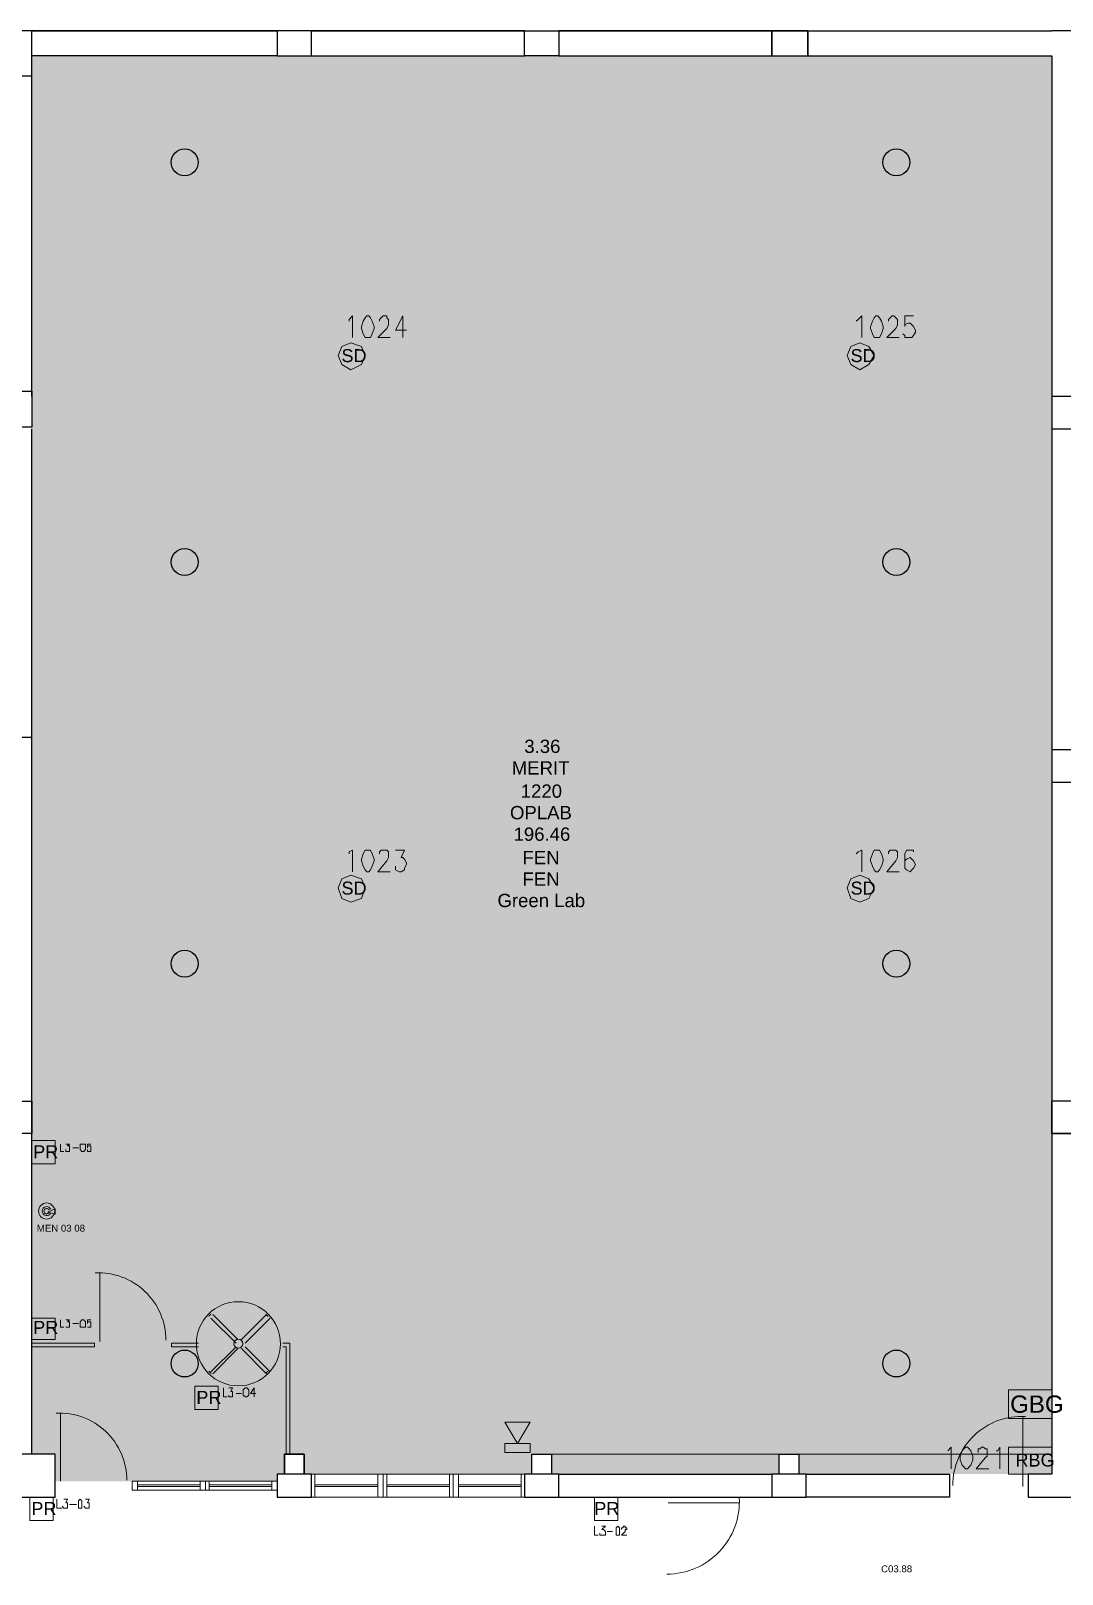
# Model space of a CAD drawing. Header units: millimetres. Extents: x 0.4 to 92.5, y -0.1 to 46.4.
# Drawn here: x 63.83 to 76.01, y 27.23 to 45.45 of the extents above; entities that cross this region are included whole.
import ezdxf

# ---------------------------------------------------------------- set-up
doc = ezdxf.new("R2010")
doc.units = ezdxf.units.MM
for name, color, linetype, true_color in [('PDF_0', 7, 'Continuous', 0xed1f24), ('PDF_014403$_ps_FIRE_ACCESS', 7, 'Continuous', 0x37dd00), ('PDF_014403$_ps_FIRE_ALARM', 7, 'Continuous', 0x37dd00), ('PDF_014403$HL-TMP', 7, 'Continuous', 0x99cde0)]:
    doc.layers.add(name, color=color, linetype=linetype, true_color=true_color)
for name, color, linetype in [('PDF_014403$_ps_TEXTBOLD$FIRE', 2, 'Continuous'), ('PDF_014403$BL', 7, 'Continuous'), ('PDF_014403$DR', 7, 'Continuous'), ('PDF_014403$FI', 7, 'Continuous'), ('PDF_014403$WA-COL', 7, 'Continuous'), ('PDF_014403$WA-EXT', 7, 'Continuous'), ('PDF_014403$WN', 7, 'Continuous'), ('PDF_Text', 7, 'Continuous')]:
    doc.layers.add(name, color=color, linetype=linetype)
doc.styles.add('PDF ArialMT', font='arial.ttf')

msp = doc.modelspace()

# ---------------------------------------------------------------- linework, layer by layer
at = {"layer": 'PDF_0', "color": 7, "lineweight": 0}
for points in [[(67.612, 41.448), (67.739, 41.511), (67.781, 41.617), (67.739, 41.723), (67.612, 41.765), (67.506, 41.723), (67.464, 41.617), (67.506, 41.511)], [(73.624, 41.448), (73.729, 41.511), (73.793, 41.617), (73.729, 41.723), (73.624, 41.765), (73.518, 41.723), (73.475, 41.617), (73.518, 41.511)], [(67.612, 35.161), (67.739, 35.204), (67.781, 35.331), (67.739, 35.436), (67.612, 35.479), (67.506, 35.436), (67.464, 35.331), (67.506, 35.204)], [(73.624, 35.161), (73.729, 35.204), (73.793, 35.331), (73.729, 35.436), (73.624, 35.479), (73.518, 35.436), (73.475, 35.331), (73.518, 35.204)], [(75.889, 29.065), (75.889, 29.404), (75.38, 29.404), (75.38, 29.065)]]:
    msp.add_lwpolyline(points, close=True, dxfattribs=at)
at = {"layer": 'PDF_014403$_ps_FIRE_ACCESS', "lineweight": 0}
for points in [[(69.433, 29.023), (69.729, 29.023), (69.581, 28.769)], [(69.729, 28.769), (69.729, 28.663), (69.433, 28.663), (69.433, 28.769)]]:
    msp.add_lwpolyline(points, close=True, dxfattribs=at)
at = {"layer": 'PDF_014403$_ps_FIRE_ALARM', "lineweight": 0}
for points in [[(64.12, 32.071), (64.12, 32.346), (63.844, 32.346), (63.844, 32.071)], [(64.12, 29.996), (64.12, 30.25), (63.844, 30.25), (63.844, 29.996)], [(66.046, 29.171), (66.046, 29.446), (65.771, 29.446), (65.771, 29.171)], [(75.889, 28.409), (75.889, 28.726), (75.38, 28.726), (75.38, 28.409)], [(64.098, 27.859), (64.098, 28.134), (63.823, 28.134), (63.823, 27.859)], [(70.766, 27.859), (70.766, 28.134), (70.491, 28.134), (70.491, 27.859)]]:
    msp.add_lwpolyline(points, close=True, dxfattribs=at)
at = {"layer": 'PDF_014403$_ps_TEXTBOLD$FIRE', "lineweight": 20}
for points in [[(67.591, 42.019), (67.591, 42.041), (67.633, 42.083), (67.633, 41.829)], [(67.951, 42.019), (67.951, 42.041), (67.972, 42.062), (67.993, 42.083), (68.036, 42.083), (68.036, 42.062), (68.057, 42.041), (68.057, 42.019), (68.057, 41.998), (68.057, 41.977), (68.036, 41.935), (67.93, 41.829), (68.078, 41.829)], [(68.226, 41.829), (68.226, 42.083), (68.141, 41.914), (68.268, 41.914)], [(73.581, 42.019), (73.602, 42.041), (73.645, 42.083), (73.645, 41.829)], [(73.962, 42.019), (73.962, 42.041), (73.983, 42.062), (74.005, 42.083), (74.026, 42.083), (74.047, 42.062), (74.068, 42.041), (74.068, 42.019), (74.068, 41.998), (74.068, 41.977), (74.047, 41.935), (73.941, 41.829), (74.089, 41.829)], [(74.259, 42.083), (74.153, 42.083), (74.153, 41.956), (74.153, 41.977), (74.195, 41.998), (74.216, 41.998), (74.237, 41.977), (74.259, 41.956), (74.28, 41.914), (74.28, 41.892), (74.259, 41.85), (74.237, 41.829), (74.216, 41.829), (74.195, 41.829), (74.153, 41.829), (74.153, 41.85), (74.132, 41.871)], [(67.591, 35.733), (67.591, 35.754), (67.633, 35.775), (67.633, 35.521)], [(67.951, 35.733), (67.951, 35.754), (67.972, 35.775), (67.993, 35.775), (68.036, 35.775), (68.057, 35.754), (68.057, 35.733), (68.057, 35.712), (68.057, 35.69), (68.036, 35.648), (67.93, 35.521), (68.078, 35.521)], [(68.141, 35.775), (68.247, 35.775), (68.205, 35.69), (68.226, 35.69), (68.247, 35.669), (68.268, 35.627), (68.268, 35.606), (68.247, 35.563), (68.247, 35.542), (68.205, 35.521), (68.184, 35.521), (68.141, 35.542), (68.141, 35.563), (68.141, 35.585)], [(73.581, 35.733), (73.602, 35.754), (73.645, 35.775), (73.645, 35.521)], [(73.962, 35.733), (73.962, 35.754), (73.983, 35.775), (74.005, 35.775), (74.026, 35.775), (74.047, 35.775), (74.068, 35.754), (74.068, 35.733), (74.068, 35.712), (74.068, 35.69), (74.047, 35.648), (73.941, 35.521), (74.089, 35.521)], [(74.259, 35.754), (74.259, 35.775), (74.237, 35.775), (74.216, 35.775), (74.174, 35.775), (74.153, 35.733), (74.153, 35.669), (74.153, 35.606), (74.153, 35.563), (74.174, 35.542), (74.216, 35.521), (74.237, 35.542), (74.259, 35.563), (74.28, 35.606), (74.259, 35.648), (74.237, 35.669), (74.216, 35.69), (74.174, 35.669), (74.153, 35.648), (74.153, 35.606)], [(64.183, 32.304), (64.183, 32.219), (64.225, 32.219)], [(64.247, 32.304), (64.289, 32.304), (64.268, 32.283), (64.289, 32.283), (64.289, 32.261), (64.289, 32.24), (64.289, 32.219), (64.268, 32.219), (64.247, 32.219), (64.247, 32.24)], [(64.331, 32.261), (64.395, 32.261)], [(64.543, 32.304), (64.501, 32.304), (64.501, 32.261), (64.501, 32.283), (64.522, 32.283), (64.543, 32.283), (64.543, 32.261), (64.543, 32.24), (64.543, 32.219), (64.522, 32.219), (64.501, 32.219), (64.501, 32.24)], [(64.183, 30.229), (64.183, 30.145), (64.225, 30.145)], [(64.247, 30.229), (64.289, 30.229), (64.268, 30.208), (64.289, 30.208), (64.289, 30.187), (64.289, 30.166), (64.289, 30.145), (64.268, 30.145), (64.247, 30.145)], [(64.331, 30.187), (64.395, 30.187)], [(64.543, 30.229), (64.501, 30.229), (64.501, 30.187), (64.501, 30.208), (64.522, 30.208), (64.543, 30.208), (64.543, 30.187), (64.543, 30.166), (64.543, 30.145), (64.522, 30.145), (64.501, 30.145)], [(66.109, 29.425), (66.109, 29.319), (66.152, 29.319)], [(66.173, 29.425), (66.215, 29.425), (66.194, 29.383), (66.215, 29.383), (66.215, 29.361), (66.215, 29.34), (66.215, 29.319), (66.194, 29.319), (66.173, 29.319), (66.173, 29.34)], [(66.257, 29.361), (66.321, 29.361)], [(66.469, 29.319), (66.469, 29.425), (66.427, 29.361), (66.49, 29.361)], [(74.661, 28.684), (74.703, 28.726), (74.703, 28.472)], [(75.021, 28.663), (75.021, 28.684), (75.021, 28.705), (75.042, 28.705), (75.063, 28.726), (75.084, 28.726), (75.105, 28.705), (75.126, 28.705), (75.126, 28.684), (75.126, 28.663), (75.126, 28.621), (75.105, 28.599), (74.999, 28.472), (75.148, 28.472)], [(75.232, 28.684), (75.253, 28.684), (75.275, 28.726), (75.275, 28.472)], [(64.141, 28.113), (64.141, 28.007), (64.204, 28.007)], [(64.225, 28.113), (64.268, 28.113), (64.247, 28.07), (64.268, 28.07), (64.268, 28.049), (64.268, 28.028), (64.268, 28.007), (64.247, 28.007), (64.225, 28.007), (64.204, 28.028)], [(64.479, 28.113), (64.522, 28.113), (64.501, 28.07), (64.522, 28.07), (64.522, 28.049), (64.522, 28.028), (64.522, 28.007), (64.501, 28.007), (64.479, 28.007), (64.458, 28.028)], [(64.289, 28.049), (64.374, 28.049)], [(70.491, 27.795), (70.491, 27.689), (70.533, 27.689)], [(70.576, 27.795), (70.618, 27.795), (70.576, 27.753), (70.597, 27.753), (70.618, 27.732), (70.618, 27.71), (70.618, 27.689), (70.597, 27.689), (70.576, 27.689), (70.554, 27.689), (70.554, 27.71)], [(70.639, 27.732), (70.703, 27.732)], [(70.808, 27.753), (70.808, 27.774), (70.83, 27.774), (70.83, 27.795), (70.851, 27.795), (70.851, 27.774), (70.872, 27.774), (70.872, 27.753), (70.851, 27.753), (70.851, 27.732), (70.808, 27.689), (70.872, 27.689)]]:
    msp.add_lwpolyline(points, dxfattribs=at)
for points in [[(67.803, 42.083), (67.781, 42.062), (67.76, 42.019), (67.739, 41.956), (67.739, 41.935), (67.76, 41.871), (67.781, 41.829), (67.803, 41.829), (67.824, 41.829), (67.845, 41.829), (67.866, 41.871), (67.887, 41.935), (67.887, 41.956), (67.866, 42.019), (67.845, 42.062), (67.824, 42.083)], [(73.814, 42.083), (73.793, 42.062), (73.772, 42.019), (73.751, 41.956), (73.751, 41.935), (73.772, 41.871), (73.793, 41.829), (73.814, 41.829), (73.835, 41.829), (73.856, 41.829), (73.878, 41.871), (73.899, 41.935), (73.899, 41.956), (73.878, 42.019), (73.856, 42.062), (73.835, 42.083)], [(67.803, 35.775), (67.781, 35.775), (67.76, 35.733), (67.739, 35.669), (67.739, 35.648), (67.76, 35.585), (67.781, 35.542), (67.803, 35.521), (67.824, 35.521), (67.845, 35.542), (67.866, 35.585), (67.887, 35.648), (67.887, 35.669), (67.866, 35.733), (67.845, 35.775), (67.824, 35.775)], [(73.814, 35.775), (73.793, 35.775), (73.772, 35.733), (73.751, 35.669), (73.751, 35.648), (73.772, 35.585), (73.793, 35.542), (73.814, 35.521), (73.835, 35.521), (73.856, 35.542), (73.878, 35.585), (73.899, 35.648), (73.899, 35.669), (73.878, 35.733), (73.856, 35.775), (73.835, 35.775)], [(64.437, 32.304), (64.416, 32.304), (64.416, 32.261), (64.416, 32.24), (64.437, 32.219), (64.458, 32.219), (64.479, 32.24), (64.479, 32.261), (64.479, 32.304), (64.458, 32.304)], [(64.437, 30.229), (64.416, 30.208), (64.416, 30.187), (64.416, 30.145), (64.437, 30.145), (64.458, 30.145), (64.479, 30.145), (64.479, 30.187), (64.479, 30.208), (64.458, 30.229)], [(66.363, 29.425), (66.342, 29.404), (66.342, 29.383), (66.342, 29.361), (66.342, 29.34), (66.363, 29.319), (66.384, 29.319), (66.406, 29.34), (66.406, 29.361), (66.406, 29.383), (66.406, 29.404), (66.384, 29.425)], [(74.872, 28.726), (74.851, 28.705), (74.83, 28.684), (74.809, 28.621), (74.809, 28.578), (74.83, 28.515), (74.851, 28.494), (74.872, 28.472), (74.894, 28.472), (74.915, 28.494), (74.936, 28.515), (74.957, 28.578), (74.957, 28.621), (74.936, 28.684), (74.915, 28.705), (74.894, 28.726)], [(64.416, 28.113), (64.395, 28.091), (64.395, 28.07), (64.395, 28.049), (64.395, 28.028), (64.395, 28.007), (64.416, 28.007), (64.437, 28.007), (64.437, 28.028), (64.437, 28.049), (64.437, 28.07), (64.437, 28.091)], [(70.766, 27.795), (70.745, 27.774), (70.745, 27.753), (70.745, 27.732), (70.745, 27.71), (70.745, 27.689), (70.766, 27.689), (70.787, 27.689), (70.787, 27.71), (70.787, 27.732), (70.787, 27.753), (70.787, 27.774)]]:
    msp.add_lwpolyline(points, close=True, dxfattribs=at)
at = {"layer": 'PDF_014403$BL', "lineweight": 9}
for points in [[(63.844, 29.912), (64.585, 29.912), (64.585, 29.954), (63.844, 29.954)], [(65.813, 29.954), (65.495, 29.954), (65.495, 29.912), (65.813, 29.912)], [(66.808, 29.954), (66.892, 29.954), (66.892, 28.642)], [(66.808, 29.912), (66.85, 29.912), (66.85, 28.642)], [(66.744, 28.324), (65.898, 28.324), (65.03, 28.324)], [(69.665, 28.409), (68.819, 28.409), (67.993, 28.409), (67.146, 28.409)], [(65.03, 28.218), (65.898, 28.218), (66.744, 28.218)], [(67.146, 28.134), (67.993, 28.134), (68.819, 28.134), (69.665, 28.134)]]:
    msp.add_lwpolyline(points, dxfattribs=at)
msp.add_circle((66.285, 29.947), 0.497, dxfattribs=at)
at = {"layer": 'PDF_014403$DR', "lineweight": 0}
for points in [[(64.649, 29.975), (64.649, 30.78), (64.649, 29.975)], [(65.961, 30.25), (66.257, 29.954)], [(65.982, 30.293), (66.279, 29.996)], [(66.321, 29.996), (66.617, 30.293)], [(66.363, 29.954), (66.66, 30.25)], [(65.961, 29.615), (66.257, 29.912)], [(65.982, 29.594), (66.279, 29.891)], [(66.321, 29.891), (66.617, 29.594)], [(66.363, 29.912), (66.66, 29.615)], [(64.183, 28.324), (64.183, 29.129), (64.183, 28.324)], [(75.55, 28.261), (75.55, 29.086), (75.55, 28.261)], [(71.359, 28.07), (72.205, 28.07), (71.359, 28.07)]]:
    msp.add_lwpolyline(points, dxfattribs=at)
msp.add_circle((66.285, 29.947), 0.0529, dxfattribs=at)
for centre, radius, start, end in [((64.634, 29.99), 0.794, 0, 92.9553), ((66.285, 29.947), 0.476, 132.5338, 137.4662), ((66.285, 29.947), 0.476, 42.5338, 47.4662), ((66.285, 29.947), 0.476, 222.5338, 227.4662), ((66.285, 29.947), 0.476, 312.5338, 317.4662), ((64.173, 28.335), 0.794, 0, 92.9549), ((75.536, 28.275), 0.815, 87.0447, 180), ((71.344, 28.084), 0.857, 270, 2.9553)]:
    msp.add_arc(centre, radius, start, end, dxfattribs=at)
at = {"layer": 'PDF_014403$FI', "lineweight": 9}
msp.add_lwpolyline([(64.12, 31.478), (64.035, 31.499), (64.12, 31.542)], close=True, dxfattribs=at)
msp.add_circle((64.02, 31.514), 0.0953, dxfattribs=at)
msp.add_circle((64.02, 31.514), 0.0953, dxfattribs=at)
for radius, start, end in [(0.0529, 22.7694, 337.2306), (0.0318, 22.7697, 337.2303)]:
    msp.add_arc((64.02, 31.514), radius, start, end, dxfattribs=at)
at = {"layer": 'PDF_014403$HL-TMP', "color": 54, "lineweight": 0, "true_color": 0x999900}
for points in [[(75.889, 28.642), (69.75, 28.642), (75.889, 28.642)], [(75.889, 28.642), (69.983, 28.642), (75.889, 28.642)], [(75.889, 28.642), (72.671, 28.642), (75.889, 28.642)]]:
    msp.add_lwpolyline(points, dxfattribs=at)
at = {"layer": 'PDF_014403$HL-TMP', "color": 54, "true_color": 0x999900, "transparency": 33554559}
for points in [[(75.889, 45.152), (63.844, 45.152), (75.889, 28.642)], [(63.844, 45.152), (75.889, 28.642), (63.844, 28.642)], [(64.12, 28.642), (75.889, 28.642), (75.889, 28.642)], [(75.889, 28.642), (75.889, 28.642), (64.12, 28.642)], [(66.829, 28.642), (64.12, 28.642), (66.829, 28.409)], [(64.12, 28.642), (66.829, 28.409), (64.12, 28.409)], [(67.062, 28.642), (75.889, 28.642), (75.889, 28.642)], [(75.889, 28.642), (75.889, 28.642), (67.062, 28.642)], [(69.75, 28.642), (67.062, 28.642), (69.75, 28.409)], [(67.062, 28.642), (69.75, 28.409), (67.062, 28.409)], [(69.75, 28.642), (75.889, 28.642), (69.983, 28.642)], [(69.983, 28.642), (75.889, 28.642), (75.889, 28.642)], [(72.671, 28.642), (69.983, 28.642), (72.671, 28.409)], [(69.983, 28.642), (72.671, 28.409), (69.983, 28.409)], [(72.671, 28.642), (75.889, 28.642), (72.904, 28.642)], [(75.889, 28.642), (72.904, 28.642), (75.889, 28.409)], [(72.904, 28.642), (75.889, 28.409), (72.904, 28.409)], [(66.744, 28.409), (64.12, 28.409), (66.744, 28.324)], [(64.12, 28.409), (66.744, 28.324), (64.12, 28.324)]]:
    msp.add_solid(points, dxfattribs=at)
at = {"layer": 'PDF_014403$WA-COL', "lineweight": 25}
for points in [[(63.569, 45.152), (63.273, 45.152), (63.273, 44.919), (63.844, 44.919), (63.844, 45.449), (63.569, 45.449), (63.569, 45.152), (63.273, 45.152), (63.273, 44.919), (63.569, 44.919)], [(76.164, 44.919), (76.46, 44.919), (76.46, 45.152), (76.164, 45.152), (76.164, 45.449), (75.889, 45.449)], [(72.586, 45.152), (73.01, 45.152)], [(76.46, 36.304), (76.46, 36.96), (75.889, 36.96), (75.889, 36.579), (76.164, 36.579)], [(76.46, 32.812), (75.889, 32.812), (75.889, 32.431), (76.46, 32.431), (75.889, 32.431), (75.889, 32.812)], [(69.75, 28.409), (69.75, 28.642), (69.983, 28.642), (69.983, 28.409)], [(72.671, 28.409), (72.671, 28.642), (72.904, 28.642), (72.904, 28.409)]]:
    msp.add_lwpolyline(points, dxfattribs=at)
for points in [[(67.146, 45.449), (66.744, 45.449), (66.744, 45.152), (67.146, 45.152)], [(67.146, 45.449), (66.744, 45.449), (66.744, 45.152), (67.146, 45.152)], [(70.068, 45.449), (70.068, 45.152), (69.665, 45.152), (69.665, 45.449)], [(70.068, 45.449), (70.068, 45.152), (69.665, 45.152), (69.665, 45.449)], [(72.586, 45.152), (72.586, 45.449), (73.01, 45.449), (73.01, 45.152), (73.01, 45.449), (72.586, 45.449)], [(63.294, 41.194), (63.844, 41.194), (63.844, 40.771), (63.294, 40.771)], [(76.46, 41.13), (75.889, 41.13), (75.889, 40.749), (76.46, 40.749)], [(63.4, 32.812), (63.844, 32.812), (63.844, 32.431), (63.4, 32.431)], [(64.12, 28.642), (63.273, 28.642), (63.273, 28.134), (64.12, 28.134)], [(67.062, 28.642), (66.829, 28.642), (66.829, 28.409), (66.829, 28.642), (67.062, 28.642), (67.062, 28.409)], [(66.744, 28.409), (66.744, 28.134), (67.146, 28.134), (67.146, 28.409)], [(66.744, 28.409), (66.744, 28.134), (67.146, 28.134), (67.146, 28.409)], [(70.068, 28.409), (69.665, 28.409), (69.665, 28.134), (70.068, 28.134)], [(72.586, 28.409), (72.586, 28.134), (72.989, 28.134), (72.989, 28.409)]]:
    msp.add_lwpolyline(points, close=True, dxfattribs=at)
for centre in [(65.65, 43.897), (74.054, 43.897), (74.054, 43.897), (65.65, 39.177), (65.65, 39.177), (74.054, 39.177), (74.054, 39.177), (65.65, 34.435), (65.65, 34.435), (74.054, 34.435), (74.054, 34.435), (65.65, 29.714), (65.65, 29.714), (74.054, 29.714), (74.054, 29.714)]:
    msp.add_circle(centre, 0.159, dxfattribs=at)
at = {"layer": 'PDF_014403$WA-EXT', "lineweight": 25}
for points in [[(63.844, 45.449), (66.744, 45.449)], [(69.665, 45.449), (67.146, 45.449)], [(72.586, 45.449), (70.068, 45.449)]]:
    msp.add_lwpolyline(points, close=True, dxfattribs=at)
for points in [[(73.01, 45.449), (75.889, 45.449)], [(66.744, 45.152), (63.844, 45.152)], [(67.146, 45.152), (69.665, 45.152)], [(70.068, 45.152), (72.586, 45.152)], [(73.01, 45.152), (75.889, 45.152), (75.889, 41.13)], [(63.844, 41.13), (63.844, 44.919)], [(63.844, 28.642), (63.844, 37.109), (63.844, 40.749)], [(75.889, 40.749), (75.889, 36.96)], [(63.569, 32.812), (63.569, 36.579), (63.4, 36.579), (63.4, 36.558), (61.622, 36.558), (61.622, 37.024), (62.109, 37.024), (62.109, 36.939), (62.723, 36.939), (62.723, 37.024), (63.294, 37.024), (63.294, 37.109), (63.844, 37.109)], [(75.889, 36.579), (75.889, 32.812)], [(75.889, 32.431), (75.889, 28.409), (75.613, 28.409), (75.613, 28.134), (76.46, 28.134), (76.46, 28.642), (76.164, 28.642), (76.164, 32.134), (76.46, 32.134), (76.46, 32.431)], [(70.068, 28.409), (72.586, 28.409)], [(72.989, 28.409), (74.682, 28.409), (74.682, 28.134), (72.989, 28.134)], [(70.068, 28.134), (72.586, 28.134)]]:
    msp.add_lwpolyline(points, dxfattribs=at)
at = {"layer": 'PDF_014403$WN', "lineweight": 0}
for points in [[(65.03, 28.324), (65.03, 28.218)], [(65.093, 28.324), (65.093, 28.218)], [(65.093, 28.282), (65.834, 28.282)], [(65.093, 28.261), (65.834, 28.261)], [(65.834, 28.218), (65.834, 28.324)], [(65.94, 28.324), (65.94, 28.218)], [(65.94, 28.282), (66.681, 28.282)], [(65.94, 28.261), (66.681, 28.261)], [(66.681, 28.218), (66.681, 28.324)], [(66.744, 28.218), (66.744, 28.324)], [(67.146, 28.409), (67.146, 28.134)], [(67.189, 28.409), (67.189, 28.134)], [(67.189, 28.282), (67.93, 28.282)], [(67.189, 28.261), (67.93, 28.261)], [(67.93, 28.134), (67.93, 28.409)], [(68.036, 28.409), (68.036, 28.134)], [(68.036, 28.282), (68.776, 28.282)], [(68.036, 28.261), (68.776, 28.261)], [(68.776, 28.134), (68.776, 28.409)], [(68.882, 28.409), (68.882, 28.134)], [(68.882, 28.282), (69.623, 28.282)], [(68.882, 28.261), (69.623, 28.261)], [(69.623, 28.134), (69.623, 28.409)], [(69.665, 28.134), (69.665, 28.409)]]:
    msp.add_lwpolyline(points, dxfattribs=at)
for points in [[(65.898, 28.218), (65.898, 28.324)], [(67.993, 28.134), (67.993, 28.409)], [(68.819, 28.134), (68.819, 28.409)]]:
    msp.add_lwpolyline(points, close=True, dxfattribs=at)

# ---------------------------------------------------------------- texts
at = {"layer": 'PDF_Text', "attachment_point": 4, "style": 'PDF ArialMT'}
for s, insert, char_height in [('SD', (67.502, 41.613), 0.1528), ('SD', (73.514, 41.613), 0.1528), ('3.36', (69.661, 37), 0.1569), ('MERIT', (69.513, 36.746), 0.1569), ('1220', (69.619, 36.471), 0.1569), ('OPLAB', (69.492, 36.217), 0.1569), ('196.46', (69.534, 35.963), 0.1569), ('FEN', (69.64, 35.688), 0.1569), ('SD', (67.502, 35.326), 0.1528), ('FEN', (69.64, 35.434), 0.1569), ('SD', (73.514, 35.326), 0.1528), ('Green Lab', (69.344, 35.18), 0.1569), ('MEN 03 08', (63.904, 31.311), 0.0815), ('GBG', (75.398, 29.233), 0.2037), ('C03.88', (73.874, 27.289), 0.0815)]:
    msp.add_mtext(s, dxfattribs=dict(at, insert=insert, char_height=char_height))
at = {"layer": 'PDF_Text', "color": 2, "char_height": 0.1528, "attachment_point": 4, "style": 'PDF ArialMT'}
for s, insert in [('PR', (63.861, 32.214)), ('PR', (63.861, 30.14)), ('PR', (65.788, 29.314)), ('RBG', (75.461, 28.573)), ('PR', (63.84, 28.002)), ('PR', (70.487, 28.002))]:
    msp.add_mtext(s, dxfattribs=dict(at, insert=insert))

doc.saveas('drawing.dxf')
